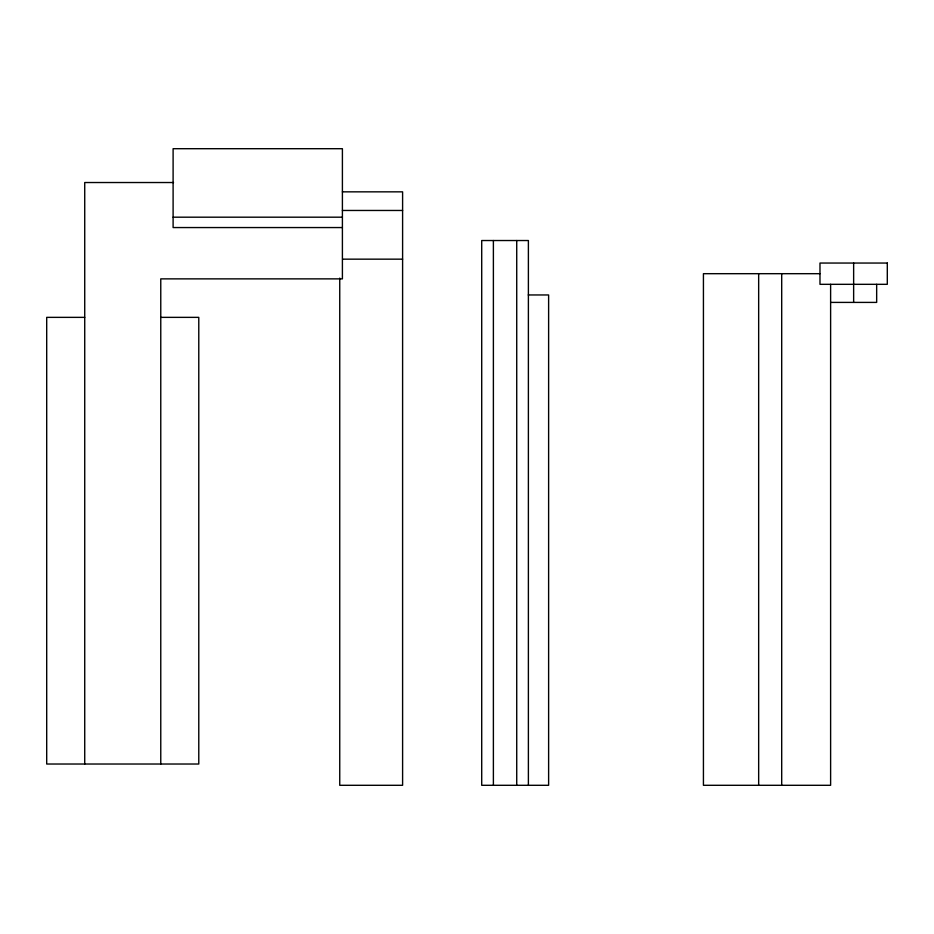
<?xml version="1.0" encoding="UTF-8"?>
<svg xmlns="http://www.w3.org/2000/svg" width="934" height="934" viewBox="0 0 934 934"><rect width="100%" height="100%" fill="white"/><g stroke="black" fill="none" stroke-linecap="round" stroke-linejoin="round"><path stroke-width="1.4" d="M173.526 182.527L84.725 182.527L84.725 764.024M342.404 191.844L402.601 191.844L402.601 785.296L339.743 785.296L339.743 278.099M342.404 210.465L402.601 210.465M173.105 217.19L342.404 217.19M342.404 227.557L173.105 227.557L173.105 148.704L342.404 148.704L342.404 278.869L160.765 278.869L160.765 764.024M342.603 259.162L402.601 259.162M819.982 273.685L703.43 273.685L703.43 785.296L830.618 785.296L830.618 284.321M528.27 294.957L548.62 294.957L548.62 785.296L481.711 785.296L481.711 240.528L528.387 240.528L528.387 785.296M830.618 302.406L876.664 302.406L876.664 284.321M84.725 317.362L46.7 317.362L46.7 764.024L198.779 764.024L198.779 317.362L160.765 317.362M853.641 263.049L853.641 302.406M781.7 273.685L781.7 785.296M758.665 273.685L758.665 785.296M516.724 240.528L516.724 785.296M493.386 240.528L493.386 785.296M887.3 263.049L819.982 263.049L819.982 284.321L887.3 284.321L887.3 263.049"/></g></svg>
